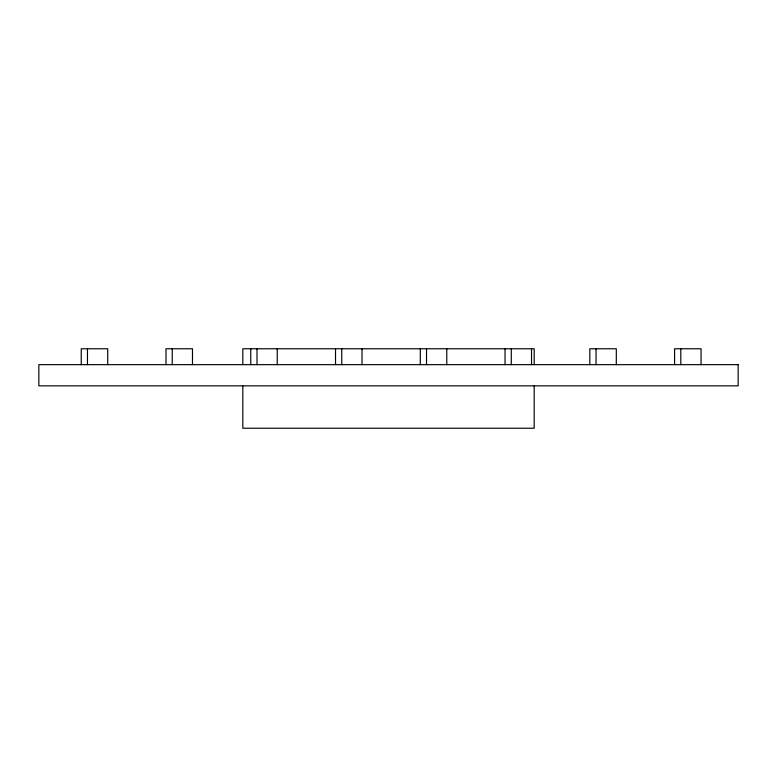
<?xml version="1.0" encoding="UTF-8"?>
<svg xmlns="http://www.w3.org/2000/svg" width="777" height="777" viewBox="0 0 777 777"><rect width="100%" height="100%" fill="white"/><g stroke="black" fill="none" stroke-linecap="round" stroke-linejoin="round"><path stroke-width="1.17" d="M701.068 364.656L701.068 348.766L674.582 348.766L674.582 364.656M680.807 348.766L680.807 364.656M616.307 364.656L616.307 348.766L589.811 348.766L589.811 364.656M596.046 348.766L596.046 364.656M534.188 364.423L534.188 348.766L242.812 348.766L242.812 364.423M534.188 386.091L534.188 428.234L242.812 428.234L242.812 386.091M531.536 348.766L531.536 364.656M511.285 348.766L511.285 364.656M505.05 348.766L505.05 364.656M446.775 348.766L446.775 364.656M426.524 348.766L426.524 364.656M420.289 348.766L420.289 364.656M362.014 348.766L362.014 364.656M341.754 348.766L341.754 364.656M335.518 348.766L335.518 364.656M277.243 348.766L277.243 364.656M256.993 348.766L256.993 364.656M250.757 348.766L250.757 364.656M192.482 364.656L192.482 348.766L165.996 348.766L165.996 364.656M172.232 348.766L172.232 364.656M107.721 364.656L107.721 348.766L81.235 348.766L81.235 364.656M87.461 348.766L87.461 364.656M738.15 364.656L38.85 364.656L38.85 385.848L738.15 385.848L738.15 364.656"/></g></svg>
